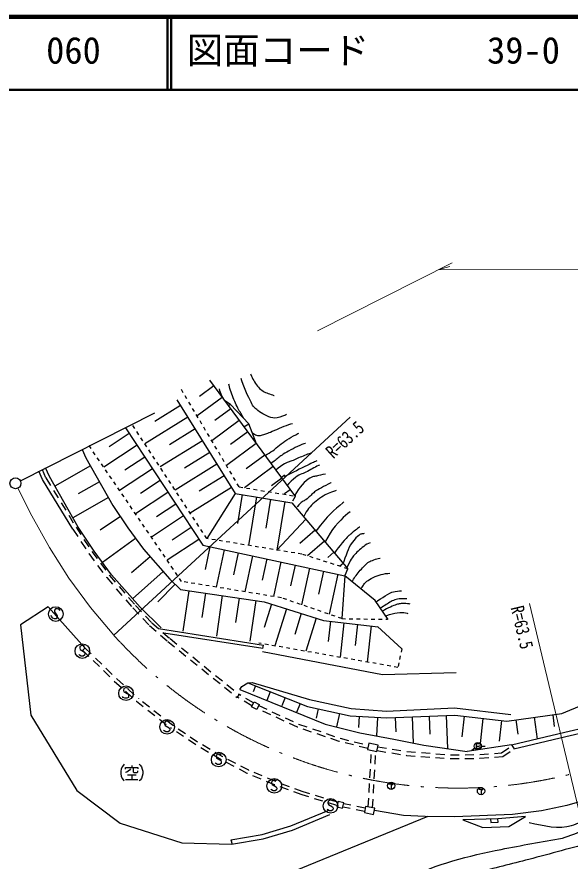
# Model space of a CAD drawing. Units: millimetres, scale not verified. Extents: x 40000 to 680000, y 20000 to 380000.
# Drawn here: x 97132 to 172893, y 264408 to 380000 of the extents above; entities that cross this region are included whole.
import ezdxf
from ezdxf.enums import TextEntityAlignment as Align

# ---------------------------------------------------------------- set-up
doc = ezdxf.new("R2010")
doc.units = ezdxf.units.MM
doc.header["$LTSCALE"] = 1000
for name, pattern in [('USER1', [1, 0.5, -0.5]), ('USER2', [2, 1.2, -0.8]), ('USER3', [10, 6.4, -1.6, 0.4, -1.6])]:
    doc.linetypes.add(name, pattern=pattern)
for name, color, linetype, lineweight in [('M-BGD', 7, 'Continuous', 25), ('M-BGD-EXST', 7, 'Continuous', 25), ('M-BMK', 2, 'USER3', 13), ('M-BMK-SRVR', 3, 'Continuous', 25), ('M-OTRS', 6, 'Continuous', 25), ('M-STR-HTXT', 7, 'Continuous', 13), ('M-STR-STR3', 7, 'Continuous', 25), ('M-STR-STRC', 7, 'Continuous', 25), ('M-TTL', 2, 'Continuous', 140), ('M-TTL-LINE', 7, 'Continuous', 50)]:
    doc.layers.add(name, color=color, linetype=linetype, lineweight=lineweight)
doc.layers.add('M-TTL-TXT', color=7, linetype='Continuous')
doc.styles.add('ＭＳ ゴシック', font='')
doc.styles.get('ＭＳ ゴシック').set_extended_font_data('MS Gothic')

msp = doc.modelspace()

# ---------------------------------------------------------------- linework, layer by layer
at = {"layer": 'M-BGD'}
for p, q in [((124098, 329488), (122117, 328031)), ((123516, 330279), (135153, 314466)), ((125261, 327907), (121804, 325363)), ((119554, 326782), (116002, 324578)), ((126425, 326326), (124257, 324730)), ((126098, 326770), (126405, 326928)), ((120549, 325178), (114668, 321530)), ((127589, 324744), (123820, 321970)), ((128226, 323879), (128903, 324268)), ((112520, 322946), (109776, 321137)), ((121544, 323575), (118039, 321401)), ((128753, 323163), (126397, 321430)), ((122538, 321972), (116736, 318372)), ((129916, 321582), (125835, 318578)), ((106053, 320777), (106576, 319611)), ((113581, 321337), (109031, 318338)), ((123533, 320369), (120076, 318224)), ((114641, 319728), (111927, 317938)), ((131080, 320001), (128538, 318130)), ((107194, 318525), (102328, 315754)), ((115702, 318119), (111203, 315153)), ((124528, 318766), (118805, 315215)), ((132244, 318419), (128324, 315534)), ((125523, 317163), (122112, 315047)), ((133408, 316838), (131996, 315800)), ((108431, 316353), (105511, 314691)), ((116762, 316510), (114078, 314740)), ((117823, 314901), (113374, 311968)), ((126517, 315560), (120873, 312057)), ((127015, 314758), (123157, 308570)), ((127986, 314599), (127333, 310613)), ((134571, 315257), (133787, 314680)), ((109667, 314181), (104800, 311411)), ((118883, 313292), (116229, 311542)), ((129929, 314280), (128841, 307638)), ((131873, 313962), (131220, 309976)), ((133816, 313644), (132727, 307000)), ((135130, 314403), (135287, 314377)), ((111307, 311576), (108518, 309701)), ((119944, 311683), (115545, 308783)), ((136709, 311219), (132727, 307000)), ((121004, 310074), (118380, 308344)), ((137990, 309708), (135873, 307913)), ((113395, 308582), (108857, 305300)), ((122065, 308465), (117716, 305598)), ((139271, 308198), (136912, 306197)), ((123568, 307452), (122898, 304331)), ((125513, 307034), (124416, 301929)), ((127457, 306617), (126812, 303611)), ((140552, 306688), (139703, 305967)), ((115364, 306087), (112847, 303861)), ((129402, 306199), (128347, 301285)), ((131347, 305781), (130726, 302890)), ((133292, 305364), (132278, 300641)), ((141833, 305177), (141361, 304777)), ((117170, 304046), (112975, 300335)), ((135237, 304946), (134621, 302080)), ((137182, 304529), (136105, 299516)), ((139126, 304111), (138450, 300963)), ((141071, 303694), (139894, 298211)), ((142044, 303485), (141651, 297606)), ((118797, 302313), (116442, 299916)), ((120670, 301432), (119854, 295892)), ((122967, 301094), (122477, 297770)), ((125264, 300755), (124448, 295215)), ((127562, 300417), (127072, 297093)), ((129859, 300078), (129043, 294538)), ((132022, 299591), (131017, 296382)), ((101423, 299203), (106453, 293604)), ((134052, 298956), (132461, 293874)), ((136081, 298320), (135177, 295431)), ((138111, 297685), (136687, 293136)), ((140059, 297260), (139740, 294488)), ((116532, 296249), (130903, 293998)), ((141927, 297045), (141383, 292317)), ((143794, 296830), (143460, 293928)), ((145662, 296615), (145093, 291670)), ((146499, 296520), (149848, 293491)), ((130826, 293504), (117237, 295633)), ((106481, 293616), (106161, 293298)), ((130826, 293504), (130903, 293998)), ((127683, 287890), (127944, 288317)), ((127944, 288317), (128771, 288811)), ((129792, 288409), (129468, 287586)), ((127289, 286816), (127603, 287205)), ((131832, 287607), (131357, 286401)), ((133872, 286804), (133428, 285676)), ((129545, 286079), (129549, 286076)), ((135913, 286001), (135421, 284753)), ((138388, 285280), (138100, 283966)), ((141300, 284640), (140889, 282772)), ((170503, 284457), (170729, 282820)), ((144011, 284243), (143916, 282688)), ((146520, 284090), (146365, 281555)), ((148941, 284059), (149017, 282126)), ((151274, 284152), (151415, 280580)), ((153606, 284244), (153704, 281778)), ((155939, 284336), (156118, 279815)), ((158388, 284239), (158072, 281413)), ((160953, 283953), (160470, 279632)), ((163517, 283666), (163198, 280811)), ((165463, 283763), (165737, 281780)), ((167983, 284110), (168399, 281093)), ((164850, 280307), (158786, 279429)), ((159836, 279859), (159430, 279567)), ((160042, 280151), (160382, 280151)), ((160742, 280158), (161242, 280165)), ((164850, 280307), (165215, 279773)), ((112865, 277482), (112865, 277242)), ((112025, 275562), (113705, 275562)), ((112265, 276222), (113465, 276222)), ((112865, 276222), (112865, 275562)), ((126442, 267326), (126599, 266741))]:
    msp.add_line(p, q, dxfattribs=at)
at = {"layer": 'M-BGD', "linetype": 'USER1'}
for p, q in [((127574, 315652), (119659, 328974)), ((127574, 315652), (135130, 314403)), ((142474, 304422), (136160, 306437)), ((141651, 297606), (147902, 297513))]:
    msp.add_line(p, q, dxfattribs=at)
at = {"layer": 'M-BGD', "linetype": 'USER2'}
for p, q in [((100582, 318028), (101100, 316872)), ((101100, 316872), (105228, 310135)), ((129296, 285677), (127317, 286851)), ((129526, 286064), (127602, 287205)), ((121628, 280338), (118160, 282667)), ((145252, 271819), (145687, 279594)), ((145846, 271696), (146281, 279463)), ((144750, 271201), (141792, 271817)), ((144842, 271642), (141884, 272258))]:
    msp.add_line(p, q, dxfattribs=at)
at = {"layer": 'M-BGD'}
for points in [[(129134, 331110), (129165, 331029), (129254, 330826), (129351, 330623), (129457, 330419), (129571, 330216), (129691, 330016), (129818, 329822), (129950, 329635), (130088, 329457), (130231, 329292), (130378, 329140), (130528, 329004), (130684, 328884), (130847, 328776), (131016, 328680), (131191, 328593), (131371, 328514), (131556, 328441), (131745, 328372), (131938, 328306), (132134, 328242), (132332, 328176), (132357, 328168)], [(128151, 325068), (128145, 325081), (128056, 325257), (127966, 325424), (127875, 325584), (127783, 325742), (127689, 325903), (127594, 326069), (127496, 326245), (127395, 326434), (127290, 326641), (127182, 326869), (127072, 327112), (126962, 327357), (126854, 327605), (126748, 327855), (126646, 328105), (126549, 328355), (126459, 328605), (126377, 328852), (126304, 329097), (126241, 329339), (126190, 329572), (126168, 329697)], [(134067, 325545), (133928, 325483), (133509, 325316), (133122, 325186), (132773, 325103), (132473, 325078), (132194, 325105), (131910, 325166), (131626, 325255), (131345, 325367), (131072, 325498), (130811, 325640), (130567, 325789), (130344, 325940), (130146, 326086), (129979, 326223), (129844, 326337), (129737, 326430), (129649, 326513), (129572, 326600), (129499, 326702), (129419, 326832), (129326, 327003), (129212, 327228), (129067, 327518), (128884, 327886), (128681, 328310), (128484, 328756), (128295, 329217), (128115, 329684), (127947, 330150), (127832, 330490)], [(124818, 329055), (124873, 328856), (124958, 328607), (125059, 328367), (125173, 328134), (125295, 327905), (125391, 327730)], [(119057, 327583), (127015, 314758), (134788, 313484), (142474, 304422)], [(129934, 321557), (128903, 324268), (126405, 326928), (125626, 327411)], [(111990, 323750), (122595, 307661), (142044, 303485)], [(134877, 324302), (134612, 324228), (134319, 324134), (134015, 324023), (133694, 323898), (133362, 323762), (133029, 323621), (132703, 323481), (132391, 323347), (132103, 323223), (131845, 323116), (131628, 323030), (131457, 322972), (131314, 322925), (131172, 322872), (131029, 322817), (130887, 322763), (130743, 322715), (130597, 322675), (130449, 322647), (130299, 322635), (130145, 322642), (129987, 322672), (129830, 322725), (129680, 322800), (129537, 322893), (129400, 323001), (129377, 323022)], [(131105, 319966), (131179, 320002), (131419, 320125), (131680, 320271), (131927, 320432), (132166, 320605), (132399, 320787), (132628, 320976), (132857, 321167), (133090, 321360), (133328, 321550), (133576, 321734), (133836, 321910), (134114, 322085), (134407, 322263), (134710, 322443), (135017, 322619), (135323, 322790), (135621, 322952), (135723, 323005)], [(136633, 321609), (136604, 321601), (136423, 321538), (136172, 321444), (135876, 321323), (135569, 321184), (135257, 321033), (134945, 320873), (134641, 320710), (134350, 320547), (134078, 320391), (133831, 320246), (133616, 320116), (133438, 320006), (133290, 319908), (133156, 319810), (133030, 319710), (132907, 319609), (132783, 319505), (132651, 319396), (132507, 319283), (132346, 319164), (132163, 319039), (131951, 318905), (131906, 318878)], [(137504, 320272), (137387, 320244), (137154, 320180), (136940, 320110), (136737, 320034), (136531, 319953), (136324, 319870), (136117, 319784), (135912, 319697), (135710, 319609), (135512, 319522), (135320, 319437), (135134, 319354), (134956, 319274), (134796, 319208), (134657, 319159), (134531, 319119), (134408, 319081), (134280, 319038), (134137, 318981), (133970, 318902), (133770, 318795), (133529, 318650), (133237, 318461), (132913, 318226), (132587, 317954)], [(106576, 319611), (110285, 313096), (112329, 310056), (114461, 307107), (118072, 303025), (119521, 301601), (131008, 299909)], [(138192, 319217), (138130, 319189), (138009, 319133), (137882, 319074), (137742, 319007), (137581, 318929), (137391, 318836), (137162, 318725), (136887, 318592), (136559, 318434), (136191, 318253), (135798, 318059), (135401, 317862), (135015, 317671), (134659, 317493), (134352, 317340), (134110, 317219), (133952, 317139), (133895, 317111), (133904, 317115), (133927, 317126), (133959, 317140), (133992, 317155), (134021, 317169), (134040, 317177)], [(116899, 296327), (114008, 299168), (110085, 303603), (107735, 306852), (105522, 310144), (101576, 317074), (101045, 318260)], [(138569, 318638), (138434, 318577), (138222, 318474), (138011, 318365), (137800, 318252), (137587, 318135), (137372, 318015), (137152, 317892), (136926, 317768), (136707, 317658), (136508, 317573), (136319, 317500), (136133, 317430), (135943, 317350), (135742, 317251), (135522, 317121), (135276, 316948), (134997, 316723), (134676, 316434), (134352, 316103), (134137, 315847)], [(104809, 309862), (100654, 316645), (100135, 317803)], [(134043, 317179), (134024, 317170), (133977, 317148), (133895, 317111), (133823, 317092), (133796, 317117), (133795, 317165), (133802, 317217), (133797, 317253), (133763, 317255), (133680, 317203), (133529, 317077), (133352, 316914)], [(139380, 317395), (139021, 317328), (138692, 317261), (138461, 317202), (138296, 317158), (138150, 317131), (138016, 317112), (137884, 317092), (137749, 317064), (137603, 317019), (137438, 316948), (137247, 316843), (137023, 316695), (136758, 316497), (136471, 316242), (136189, 315937), (135916, 315599), (135656, 315241), (135413, 314880), (135192, 314530), (135153, 314466)], [(140153, 316208), (140115, 316190), (139772, 316026), (139438, 315859), (139120, 315694), (138826, 315537), (138564, 315391), (138344, 315262), (138172, 315153), (138032, 315055), (137901, 314953), (137775, 314849), (137653, 314741), (137531, 314629), (137409, 314513), (137283, 314394), (137152, 314270), (137012, 314142), (136862, 314009), (136716, 313893), (136583, 313808), (136459, 313740), (136336, 313677), (136209, 313605), (136073, 313511), (135920, 313383), (135744, 313206), (135540, 312968), (135504, 312920)], [(134928, 313735), (135287, 314377), (135153, 314466)], [(140840, 315154), (140766, 315126), (140234, 314918), (139763, 314722), (139370, 314542), (139072, 314381), (138827, 314228), (138586, 314066), (138350, 313895), (138120, 313715), (137896, 313528), (137681, 313332), (137474, 313129), (137276, 312918), (137089, 312700), (136914, 312476), (136752, 312233), (136604, 311966), (136469, 311684), (136435, 311604)], [(141888, 313546), (141757, 313448), (141337, 313114), (140918, 312755), (140495, 312370), (140067, 311954), (139625, 311487), (139169, 310963), (138712, 310399), (138266, 309817), (138091, 309577)], [(153395, 270533), (134252, 262664), (118745, 255629), (109095, 255456), (100691, 258759), (93258, 265561), (90907, 273980), (89237, 282786), (90755, 297739), (91047, 306746), (90600, 312641)], [(142755, 312216), (142464, 312001), (142150, 311744), (141823, 311450), (141477, 311112), (141108, 310723), (140732, 310281), (140369, 309800), (140022, 309291), (139692, 308766), (139378, 308235), (139317, 308127)], [(144114, 310132), (144069, 310111), (143934, 310032), (143787, 309935), (143634, 309825), (143482, 309708), (143336, 309593), (143203, 309484), (143089, 309388), (143000, 309312), (142942, 309261), (142922, 309243), (142930, 309251), (142952, 309273), (142982, 309302), (143014, 309334), (143042, 309361), (143060, 309379)], [(143063, 309382), (143045, 309364), (142999, 309319), (142922, 309243), (142842, 309169), (142787, 309127), (142746, 309103), (142708, 309083), (142664, 309055), (142602, 309004), (142511, 308916), (142381, 308778), (142202, 308577), (141961, 308298), (141686, 307970), (141409, 307632), (141133, 307285), (140863, 306933), (140613, 306595)], [(144680, 309263), (144599, 309235), (144483, 309211), (144382, 309199), (144287, 309186), (144187, 309160), (144075, 309107), (143940, 309014), (143772, 308869), (143561, 308658), (143299, 308367), (143036, 308039), (142820, 307715), (142641, 307389), (142488, 307051), (142347, 306694), (142209, 306310), (142062, 305891), (141895, 305428), (141802, 305189)], [(145509, 307991), (145297, 307901), (145068, 307782), (144845, 307646), (144630, 307497), (144424, 307340), (144227, 307176), (144041, 307011), (143866, 306847), (143704, 306689), (143561, 306548), (143437, 306425), (143328, 306310), (143227, 306194), (143128, 306065), (143027, 305914), (142916, 305730), (142791, 305503), (142645, 305222), (142474, 304878), (142330, 304565)], [(143016, 302692), (143117, 302852), (143232, 303026), (143349, 303197), (143468, 303364), (143588, 303528), (143716, 303696), (143856, 303871), (144005, 304049), (144158, 304227), (144311, 304400), (144459, 304563), (144600, 304712), (144729, 304843), (144841, 304952), (144932, 305034), (145002, 305097), (145056, 305152), (145103, 305201), (145149, 305247), (145201, 305292), (145267, 305339), (145355, 305389), (145471, 305446), (145623, 305511), (145818, 305587), (146030, 305665), (146229, 305735), (146422, 305797), (146616, 305850), (146816, 305894), (146870, 305903)], [(142086, 303578), (142474, 304422), (142330, 304565)], [(147955, 297496), (146174, 300114), (142044, 303485)], [(144245, 301689), (144297, 301779), (144403, 301939), (144495, 302071), (144577, 302191), (144656, 302302), (144737, 302408), (144827, 302511), (144934, 302614), (145064, 302721), (145224, 302835), (145420, 302958), (145660, 303093), (145924, 303230), (146190, 303355), (146460, 303467), (146735, 303565), (147016, 303650), (147305, 303719), (147603, 303773), (147910, 303810), (148222, 303830)], [(146312, 299907), (146560, 300070), (146907, 300300), (147251, 300525), (147586, 300737), (147905, 300928), (148203, 301090), (148475, 301216), (148714, 301298), (148957, 301346), (149235, 301377), (149533, 301394), (149805, 301400)], [(131008, 299909), (139126, 297367), (146596, 296507)], [(150519, 300306), (150398, 300317), (150213, 300330), (150027, 300336), (149841, 300336), (149653, 300327), (149465, 300308), (149276, 300278), (149085, 300235), (148897, 300179), (148717, 300110), (148541, 300030), (148370, 299940), (148201, 299843), (148033, 299740), (147864, 299633), (147694, 299523), (147520, 299413), (147341, 299305), (147154, 299193), (146957, 299074), (146892, 299034)], [(150976, 299604), (150841, 299624), (150608, 299654), (150392, 299674), (150197, 299685), (150028, 299683), (149882, 299675), (149750, 299664), (149626, 299650), (149505, 299630), (149381, 299603), (149249, 299567), (149103, 299521), (148938, 299463), (148748, 299392), (148529, 299305), (148284, 299199), (148027, 299074), (147765, 298937), (147504, 298791), (147250, 298643), (147179, 298601)], [(101423, 299203), (97614, 296779), (99022, 284384), (105335, 274069), (111254, 269616), (119709, 266911), (126544, 266734)], [(147588, 297985), (147774, 298054), (148150, 298175), (148521, 298277), (148883, 298358), (149228, 298418), (149551, 298454), (149844, 298466), (150110, 298450), (150359, 298408), (150597, 298343), (150671, 298317)], [(157302, 290207), (147197, 289928), (130757, 293065)], [(164204, 283589), (171763, 284631), (188789, 291716)], [(127683, 287890), (139362, 283155), (144115, 281962), (148735, 281126), (152866, 280285), (152867, 280285), (158786, 279429)], [(128771, 288811), (129365, 288864), (137202, 286545), (142899, 285304), (147751, 284945), (157048, 285379), (164789, 284461)], [(128771, 288811), (136933, 285600), (142756, 284320), (147774, 284013), (157105, 284383), (164204, 283589)], [(164850, 280307), (172157, 282055), (175305, 282782)], [(165166, 279766), (172292, 281470), (175440, 282197)], [(160442, 280471), (160042, 280471), (160042, 279871), (160442, 279871)], [(111845, 277662), (111725, 277542), (111545, 277302), (111425, 277002), (111365, 276702), (111365, 276342), (111425, 276042), (111545, 275742), (111725, 275502), (111845, 275382)], [(113885, 277662), (114005, 277542), (114185, 277302), (114305, 277002), (114365, 276702), (114365, 276342), (114305, 276042), (114185, 275742), (114005, 275502), (113885, 275382)], [(112025, 277002), (112025, 277242), (113705, 277242), (113705, 277062)], [(112685, 277062), (112565, 276882), (112385, 276702), (112205, 276582), (112025, 276522)], [(113045, 277182), (113045, 276642), (113165, 276522), (113585, 276522), (113705, 276642), (113705, 276762)], [(192804, 275192), (187489, 274898), (183498, 274459), (182329, 274150), (174505, 272614), (172461, 272034), (168991, 271286), (165022, 270799)], [(126442, 267326), (130725, 268058), (134654, 269217), (139773, 271351)], [(126544, 266734), (130861, 267473), (134855, 268650), (140004, 270798)], [(165022, 270799), (157040, 270469), (153051, 270539), (150088, 270666), (146095, 271344)]]:
    msp.add_lwpolyline(points, dxfattribs=at)
at = {"layer": 'M-BGD', "linetype": 'USER1'}
for points in [[(136160, 306437), (123157, 308570), (112929, 324185)], [(141651, 297606), (133350, 300465), (119689, 302704), (106988, 321336)], [(149848, 293491), (149305, 290935), (130280, 294254)]]:
    msp.add_lwpolyline(points, dxfattribs=at)
at = {"layer": 'M-BGD', "linetype": 'USER2'}
for points in [[(104809, 309862), (106992, 306510), (109427, 303218), (113005, 299075), (115286, 296675), (117789, 294486), (127289, 286816)], [(105228, 310135), (107403, 306795), (109817, 303530), (113376, 299411), (115633, 297036), (118111, 294869), (127603, 287205)], [(106453, 293604), (110825, 289349), (113799, 286647)], [(106139, 293282), (110517, 289021), (113498, 286312), (118160, 282667)], [(121879, 280711), (118424, 283032), (113775, 286666)], [(130255, 285711), (135706, 283165), (141394, 281232), (145284, 280267)], [(145176, 279830), (141267, 280799), (135538, 282746), (130064, 285303)], [(140960, 272020), (136192, 273475), (132410, 274860), (128684, 276424), (125098, 278283), (121628, 280338)], [(141094, 272460), (136338, 273912), (132578, 275288), (128880, 276841), (125322, 278686), (121862, 280734)], [(146484, 279533), (150471, 278890), (156495, 278438), (160546, 278483), (163680, 278723), (165215, 279773)], [(146567, 280046), (150532, 279407), (156512, 278958), (160523, 279003), (163502, 279231), (164922, 280202)]]:
    msp.add_lwpolyline(points, dxfattribs=at)
at = {"layer": 'M-BGD'}
for points in [[(129615, 286214), (130326, 285852), (129978, 285168), (129266, 285530)], [(146428, 279431), (146615, 280279), (145348, 280558), (145162, 279710)], [(141732, 271653), (141900, 272405), (141119, 272579), (140951, 271827)], [(146128, 271637), (144892, 271894), (144716, 271050), (145953, 270792)]]:
    msp.add_lwpolyline(points, close=True, dxfattribs=at)
msp.add_circle((160242, 280151), 500, dxfattribs=at)
msp.add_arc((146970, 329411), 25390, 259.40125, 259.79874, dxfattribs=at)
for points, knots in [([(167305, 269691), (169332, 269229), (171359, 268766), (173097, 269277), (174855, 269793), (176318, 271306), (177781, 272818)], [0, 0, 0, 0, 1, 1, 1, 2, 2, 2, 2]), ([(171838, 267564), (172874, 267912), (173910, 268261), (174886, 268727), (176477, 269486), (177909, 270558), (179342, 271629)], [0, 0, 0, 0, 1, 1, 1, 2, 2, 2, 2]), ([(125343, 248930), (127031, 250278), (128719, 251627), (130657, 252194), (132984, 252874), (135671, 252427), (138096, 253029), (139679, 253422), (141151, 254262), (142423, 255306), (144127, 256651), (145465, 258404), (147129, 259785), (148167, 260657), (149337, 261366), (150545, 261986), (154563, 264047), (159013, 265115), (163449, 266009), (166249, 266573), (169044, 267069), (171838, 267564)], [0, 0, 0, 0, 1, 1, 1, 2, 2, 2, 3, 3, 3, 4, 4, 4, 5, 5, 5, 6, 6, 6, 7, 7, 7, 7]), ([(176126, 267041), (173161, 266227), (170196, 265413), (167244, 264643), (164858, 264020), (162481, 263426), (160033, 262821), (157249, 262133), (154373, 261432), (152139, 259785), (150806, 258802), (149701, 257482), (148495, 256293), (146872, 254692), (145065, 253329), (143258, 251966)], [0, 0, 0, 0, 1, 1, 1, 2, 2, 2, 3, 3, 3, 4, 4, 4, 5, 5, 5, 5])]:
    msp.add_open_spline(points, degree=3, knots=knots, dxfattribs=at)
at = {"layer": 'M-BGD-EXST'}
for p, q in [((148084, 275007), (148684, 275007)), ((148384, 275007), (148384, 274367)), ((148384, 275007), (148564, 274807)), ((160391, 274280), (160991, 274280)), ((160691, 274280), (160691, 273640)), ((160691, 274280), (160871, 274080))]:
    msp.add_line(p, q, dxfattribs=at)
for centre in [(148384, 274727), (160691, 274000)]:
    msp.add_circle(centre, 500, dxfattribs=at)
at = {"layer": 'M-BMK'}
for p, q in [((97275, 315481), (99172, 311705)), ((104231, 303127), (107194, 299114)), ((107194, 299114), (110416, 295324))]:
    msp.add_line(p, q, dxfattribs=at)
msp.add_lwpolyline([(99172, 311705), (101585, 307355), (104231, 303127)], dxfattribs=at)
msp.add_arc((157522, 337906), 63500, 222.11226, 284.00781, dxfattribs=at)
at = {"layer": 'M-BMK-SRVR'}
msp.add_circle((96938, 316151), 750, dxfattribs=at)
at = {"layer": 'M-OTRS'}
msp.add_line((97608, 316489), (116021, 325785), dxfattribs=at)
at = {"layer": 'M-STR-HTXT'}
for p, q in [((138306, 337036), (156719, 346332)), ((154931, 345429), (156433, 345844)), ((154931, 345429), (536458, 344165)), ((142765, 325186), (110416, 295324)), ((177313, 257782), (167309, 299678))]:
    msp.add_line(p, q, dxfattribs=at)
at = {"layer": 'M-STR-STR3'}
for points in [[(166802, 270535), (163006, 270219), (158203, 270058)], [(158203, 270058), (160920, 269028), (164514, 269133), (166802, 270535)], [(162006, 270186), (162023, 269686), (163022, 269720), (163006, 270219)]]:
    msp.add_lwpolyline(points, dxfattribs=at)
at = {"layer": 'M-STR-STRC'}
for points in [[(103017, 298685), (102978, 298791), (102849, 298894), (102703, 298960), (102435, 298950), (102299, 298748), (102289, 298533), (102666, 298010), (102656, 297795), (102520, 297593), (102288, 297566), (102034, 297682), (101865, 297891), (101842, 298033)], [(106414, 293800), (106334, 293880), (106174, 293920), (106014, 293920), (105774, 293800), (105734, 293560), (105814, 293360), (106374, 293040), (106454, 292840), (106414, 292600), (106214, 292480), (105934, 292480), (105694, 292600), (105614, 292720)], [(112395, 288031), (112315, 288111), (112155, 288151), (111995, 288151), (111755, 288031), (111715, 287791), (111795, 287591), (112355, 287271), (112435, 287071), (112395, 286831), (112195, 286711), (111915, 286711), (111675, 286831), (111595, 286951)], [(118026, 283433), (117946, 283513), (117786, 283553), (117626, 283553), (117386, 283433), (117346, 283193), (117426, 282993), (117986, 282673), (118066, 282473), (118026, 282233), (117826, 282113), (117546, 282113), (117306, 282233), (117226, 282353)], [(125089, 278953), (125009, 279033), (124849, 279073), (124689, 279073), (124449, 278953), (124409, 278713), (124489, 278513), (125049, 278193), (125129, 277993), (125089, 277753), (124889, 277633), (124609, 277633), (124369, 277753), (124289, 277873)], [(132699, 275353), (132619, 275433), (132459, 275473), (132299, 275473), (132059, 275353), (132019, 275113), (132099, 274913), (132659, 274593), (132739, 274393), (132699, 274153), (132499, 274033), (132219, 274033), (131979, 274153), (131899, 274273)], [(140411, 272611), (140331, 272691), (140171, 272731), (140011, 272731), (139771, 272611), (139731, 272371), (139811, 272171), (140371, 271851), (140451, 271651), (140411, 271411), (140211, 271291), (139931, 271291), (139691, 271411), (139611, 271531)]]:
    msp.add_lwpolyline(points, dxfattribs=at)
for centre in [(102461, 298235), (106094, 293160), (112075, 287391), (117706, 282793), (124769, 278313), (132379, 274713), (140091, 271971)]:
    msp.add_circle(centre, 1000, dxfattribs=at)
at = {"layer": 'M-TTL'}
msp.add_line((680000, 380000), (40000, 380000), dxfattribs=at)
at = {"layer": 'M-TTL-LINE'}
for p, q in [((117750, 380000), (117750, 370000)), ((118250, 380000), (118250, 370000)), ((40000, 370000), (680000, 370000))]:
    msp.add_line(p, q, dxfattribs=at)

# ---------------------------------------------------------------- texts
at = {"layer": 'M-STR-HTXT', "style": 'ＭＳ ゴシック', "width": 0.8}
for rotation, p in [(42.6, (140838, 319019)), (283.4, (164200, 298986))]:
    msp.add_text('R=63.5', height=1833, rotation=rotation, dxfattribs=at).set_placement(p, align=Align.BOTTOM_LEFT)
at = {"layer": 'M-TTL-TXT', "style": 'ＭＳ ゴシック'}
for s, p in [('060', (101142, 372500)), ('図面コード', (120380, 372500)), ('39-0', (161521, 372500))]:
    msp.add_text(s, height=3666, dxfattribs=at).set_placement(p, align=Align.BOTTOM_LEFT)

doc.saveas('drawing.dxf')
